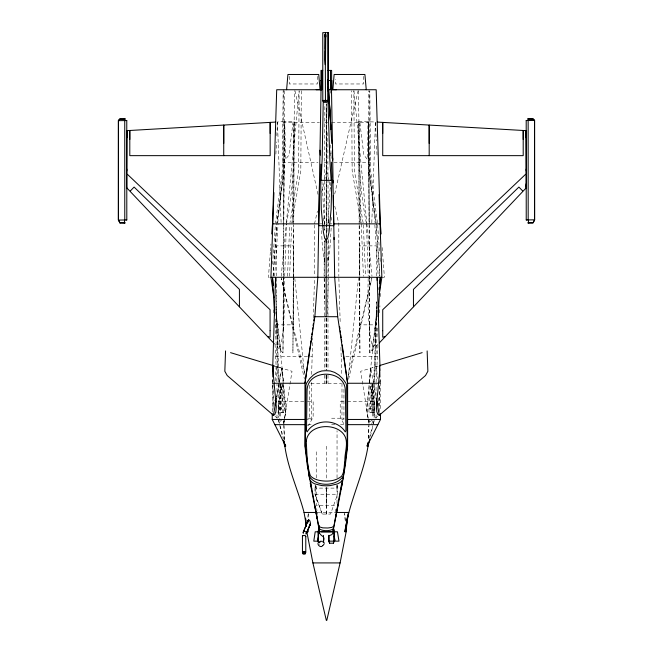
<?xml version="1.0" encoding="UTF-8"?>
<svg xmlns="http://www.w3.org/2000/svg" width="653" height="653" viewBox="0 0 653 653"><rect width="100%" height="100%" fill="white"/><g stroke="black" fill="none" stroke-linecap="round" stroke-linejoin="round"><path stroke-width="0.49" stroke-dasharray="3.27 2.45" d="M276.733 278.039L276.701 324.859L293.638 324.859L293.646 278.309M276.986 418.214L276.986 412.214M276.986 397.236L276.986 384.25M316.223 486.142L316.223 505.414L336.63 505.414M316.232 477.923L316.24 450.978M326.206 237.096L326.206 103.966M326.655 505.414L326.655 487.154M326.68 318.052L326.582 370.006M337.03 503.381L337.03 486.142M337.038 477.923L337.046 430.694M341.984 383.254L341.976 419.455L346.017 419.455M359.803 277.296L359.795 324.859L376.52 324.859L376.536 301.882M359.142 224.51L358.668 121.629L375.442 121.972L376.316 140.926M376.038 418.214L376.038 414.214M376.038 396.24L376.038 384.25M379.638 411.684L379.76 380.56M283.573 278.48L282.978 352.881L274.88 344.327M283.582 277.468L284.275 121.572L294.217 121.629L293.76 224.51M293.515 278.496L292.919 352.93L293.515 225.473M293.524 277.476L293.752 225.53M324.108 276.284L324.272 240.606M324.312 230.411L324.337 225.318M324.345 224.297L324.541 179.444M324.541 178.424L324.868 104.015M275.411 318.925L277.549 344.833L279.933 346.833L281.541 342.148L283.239 330.296L283.541 278.317M301.311 90.751L300.821 170.719L291.899 222.861M283.565 225.424L282.978 352.881M283.573 224.403L284.275 121.572L277.452 121.972L276.725 137.889M293.515 224.452L294.217 121.629M377.973 344.327L369.867 352.881L369.255 225.424M283.198 89.739L282.333 170.719L275.574 222.861M284.626 90.751L283.802 170.719L276.872 222.861M284.047 172.131L283.745 222.991M292.12 222.844L294.732 90.759M376.544 301.751L374.455 382.234L377.507 327.757M368.586 438.359L368.945 424.654M327.333 313.677L328.369 278.309M311.383 382.397L311.35 419.455L305.857 419.455M311.628 374.422L312.705 338.221M313.318 317.913L314.534 277.296M331.389 220.257L331.479 217.318M272.228 411.888L272.374 378.397L273.966 405.399M284.716 276.292L286.414 223.857M280.978 384.111L280.325 412.745M371.794 222.853L375.442 121.972M283.263 412.745L283.418 408.427L281.304 384.593M371.957 412.745L370.708 383.629M373.679 412.745L372.43 383.629M368.349 438.359L368.847 425.634M289.589 276.292L291.687 224.869M372.904 412.745L372.292 384.111M287.491 276.292L289.769 224.869M373.606 382.397L377.116 303.596M368.186 278.211C367.704 299.507 367.827 321.047 371.337 342.123L372.928 346.833L375.312 344.833L377.034 325.667M376.087 382.397L377.94 345.323M379.564 312.836L379.924 305.726M380.381 296.593L380.585 292.528M275.892 154.092L276.513 141.938M282.537 412.745L282.757 408.427L281.051 383.629M282.814 384.617L284.447 408.427L284.226 412.745L278.7 412.745L278.423 408.427L280.782 383.629M380.152 380.34L378.813 407.105L378.609 403.056M273.925 406.109L274.268 400.003M275.337 380.691L276.121 366.464M331.153 228.068L330.23 244.344L329.039 256.049L327.675 262.253M280.839 383.629L279.566 412.745M282.537 383.629L281.263 412.745M330.549 182.473L327.961 223.857L327.961 231.929M274.652 276.292L278.08 223.857M372.585 384.617L374.846 408.427L374.569 412.745L369.059 412.745L368.839 408.427L370.439 384.617M273.183 276.292L276.676 224.869M372.218 383.629L370.553 408.427L370.773 412.745M272.611 264.196L275.37 224.869M270.35 252.091L268.432 277.296L270.464 277.296M270.424 251.087L270.962 244.026M283.239 330.296L284.847 302.257L284.732 278.211M367.002 412.394L370.806 368.161L376.022 397.195M372.055 383.629L369.884 408.427L370.031 412.745M273.085 276.08L276.864 223.857L284.251 170.719L284.798 121.58L285.467 159.373L288.985 155.104L293.124 121.621C295.017 155.455 293.091 189.582 286.602 222.861M281.19 276.284L286.292 223.571M286.389 222.551L299.139 90.759L298.633 170.719L289.981 222.861M277.762 222.853L283.149 170.719L283.214 90.734M348.318 377.197L358.456 278.309M370.806 368.161L366.562 409.798L367.908 417.414M369.19 382.242L377.108 307.571M377.132 310.404L375.279 327.626L374.846 343.421L371.932 350.71L377.034 311.905M324.468 260.637L324.819 258.498M284.406 419.487L283.884 422.426L280.668 420.222M281.884 368.21L276.66 397.236L281.892 368.161L286.169 409.798L284.422 419.487M284.773 417.414L285.679 412.394L281.892 368.161M284.128 421.087L283.884 422.426L292.03 371.279L274.187 365.876M328.859 219.89L327.961 223.857L331.953 223.857M334.711 194.055L358.105 90.734M314.509 223.857L317.431 211.066M321.692 192.366L324.166 181.542M324.386 180.554L326.631 170.719L326.59 106.668M348.604 379.295L371.851 278.292L347.788 376.324M370.382 436.4L372.953 425.634M373.394 423.789L374.43 419.455M335.013 512.458L336.238 507.569M369.19 438.359L372.716 425.634M373.23 423.789L374.193 420.32M337.617 485.342L337.617 494.231L330.549 514.074L322.141 514.074L315.007 494.231L315.007 485.342M371.753 423.789L373.687 418.581M374.006 417.716L374.651 415.977L374.651 401.693L346.612 401.693M372.039 420.222L368.823 422.426L368.284 419.487M375.255 418.01L377.671 416.361M378.071 366.153L372.218 367.786M282.847 122.593L319.472 122.593M324.704 122.593L327.724 122.593M331.602 122.593L370.129 122.593M282.414 162.728L318.011 162.728M324.206 162.728L329.071 162.728M333.871 162.728L370.577 162.728M319.709 223.857L322.615 223.857M382.413 277.296L384.413 277.296L382.029 246.042M275.648 356.489L307.53 356.489M310.591 356.489L312.158 356.489M341.192 356.489L341.666 356.489M345.87 356.489L377.377 356.489M272.228 383.254L274.448 383.254M310.852 383.254L341.209 383.254M379.646 383.254L380.487 383.254L380.487 410.9M303.857 401.693L278.194 401.693L278.194 415.977L278.839 417.716M307.473 401.693L313.146 401.693L313.138 417.104L308.649 425.348L307.465 425.348M343.519 401.693L340.221 401.693L340.213 417.104L344.572 425.348M278.423 408.427L284.447 408.427M368.839 408.427L374.846 408.427M307.751 418.214L312.754 418.214M331.618 418.214L343.829 418.214M307.849 424.654L311.914 424.654M331.618 424.654L336.344 424.654M340.507 424.654L343.829 424.654M315.007 494.231L337.617 494.231M317.448 512.458L335.813 512.458M280.488 367.786L273.893 365.925M275.027 416.361L277.443 418.01M319.121 543.729L319.488 544.48M279.166 418.581L281.1 423.789M322.239 514.074L315.162 494.231L315.162 485.342M278.586 420.32L279.541 423.789M280.047 425.634L283.826 439.338M316.583 508.548L317.072 510.499M304.894 374.34L281.337 278.292L304.527 379.295M278.341 419.455L279.378 423.789M279.819 425.634L282.618 437.379M326.631 170.719L328.892 180.554M329.112 181.542L330.696 188.431M334.752 206.144L338.817 223.857L338.834 276.292M294.976 90.734L318.37 196.039M323.227 217.898L324.549 223.857L324.549 229.913M324.827 262.253L323.464 256.049L322.272 244.344L321.341 228.068M366.309 222.861C359.803 189.59 357.877 155.455 359.754 121.621L363.876 155.104L367.402 159.373L368.096 121.58L368.643 170.719L375.916 222.853M367.492 414.99L368.3 419.487M368.586 421.087L368.823 422.426L360.668 371.279L376.577 366.464L377.254 378.658M361.093 222.861L352.155 170.719L351.632 90.751M328.026 260.637L327.365 255.568M363.109 222.861L354.424 170.719L353.844 90.751M275.876 311.905L280.912 350.702L277.982 343.421L277.533 327.626L275.933 312.363M376.152 222.861L369.206 170.719L368.341 90.751M377.442 222.861L370.667 170.719L369.778 90.734L369.778 170.719L375.124 222.853M275.909 309.587L283.631 382.242M294.805 278.309L304.51 374.169M317.57 512.458L317.758 514.393M353.926 90.759L366.749 222.551M366.847 223.571L371.981 276.284M379.842 276.08L376.055 223.857M377.646 224.869L379.573 252.091M379.997 258.139L380.348 263.183M376.291 223.857L379.866 276.292M374.846 224.869L378.218 276.292M321.913 181.469L324.549 223.857M378.324 397.971L378.552 402.044M275.101 324.729L278.284 382.242M376.577 145.986L377.091 156.116M273.313 309.791L273.468 312.836M275.035 344.311L276.945 382.397M363.321 224.869L365.623 276.292M275.884 306.624L279.255 382.397M361.264 223.857L363.411 276.292M330.581 152.835L330.704 155.871M330.745 144.925L331.169 156.083M283.965 425.634L284.504 440.31M277.452 121.972L281.116 222.853M366.496 223.857L368.202 276.292M380.364 379.369L380.487 383.254M324.141 278.309L324.859 301.555M338.866 278.317L340.197 322.99M340.915 347.355L341.756 375.418M283.867 424.654L284.275 440.31M275.958 292.585L278.317 382.234M369.867 352.881L369.361 278.317M358.35 90.759L360.889 222.844M368.855 172.131L369.133 223.857M369.247 224.403L368.619 121.572L369.345 277.468M358.668 121.629L359.297 224.452M359.305 225.473L359.917 352.93L359.395 278.496M369.345 278.48L369.378 284.561M359.15 225.53L359.395 277.476M327.806 132.551L327.994 178.424M328.002 179.444L328.181 224.297M328.239 239.586L328.394 276.284M326.271 514.074L326.198 487.318M376.552 275.844L376.52 245.879L359.787 245.879L359.803 276.284M327.961 278.317L327.986 370.006M327.986 375.1L327.986 383.254M326.533 107.068L326.557 178.424M326.557 179.444L326.565 224.297M326.565 225.318L326.573 234.484M326.304 318.052L326.312 370.006M326.312 375.1L326.32 383.254M326.035 318.052L326.043 370.006M326.043 375.1L326.043 383.254M324.549 278.317L324.582 370.006M324.582 375.1L324.582 383.254M314.509 224.869L314.534 276.292M293.646 276.284L293.63 245.879L276.701 245.879L276.733 275.844M374.553 383.254L374.553 417.447M373.573 384.25L373.573 418.214M372.569 384.258L372.569 417.447M363.566 76.377L363.566 83.968L335.479 83.968L335.479 79.225M343.935 389.286L343.935 419.455M337.046 485.342L337.046 488.109L315.587 488.109L315.587 485.342M336.891 485.342L336.891 488.109M330.328 90.604L330.328 93.191M327.961 240.998L327.961 276.292M326.655 446.187L326.655 480.126M326.582 375.1L326.582 383.254M326.394 488.109L326.394 514.074M326.247 103.664L326.247 238.019M324.549 240.998L324.549 276.292M317.399 76.377L317.399 83.968L289.279 83.968L289.279 76.377M315.742 485.342L315.742 488.109M309.383 385.262L309.383 419.455M280.317 384.258L280.317 417.447M279.296 384.25L279.296 418.214M278.472 383.254L278.472 417.447M273.06 383.254L273.06 409.651M326.663 375.1L326.655 383.254L326.663 375.1M369.067 420.32L368.969 423.789L369.051 420.32M308.289 513.429L307.906 518.262L308.289 513.429M345.306 521.167L344.686 513.429L345.266 521.167M283.892 423.789L283.769 420.32L283.851 423.789"/><path stroke-width="0.98" d="M223.734 155.651L223.742 125.066L223.742 143.415M318.264 530.554L318.264 542.227L320.011 542.227M323.039 542.227L323.504 542.227L323.504 535.419M326.157 316.705L326.206 238.108M334.107 529.469L334.107 541.149L333.389 543.198L329.626 543.198L328.867 541.149L328.867 535.305M429.184 155.651L429.192 125.066L429.192 143.415M527.167 120.454L526.196 120.552L526.228 219.947L534.636 219.816L534.611 120.421L533.264 118.919L528.685 118.919L527.534 119.009L533.215 119.099L534.538 120.683L534.562 220.077L533.003 222.951L527.804 222.869L533.044 222.787L534.636 219.816M126.788 169.045L126.804 219.947L118.389 220.077L118.364 120.683L119.76 118.919L125.441 119.009L119.711 119.099L118.364 120.683L126.772 120.552L126.78 172.776M126.968 137.685L126.984 130.641L275.631 122.078M239.439 306.714L239.414 289.369L134.102 187.068L130.388 190.905M325.308 50.934L325.439 101.256M325.316 48.926L325.423 32.65M413.463 306.714L413.455 305.212M126.772 170.955L126.984 130.641M323.504 542.227L323.529 541.451M324.949 36.878L324.965 34.536L325.79 34.536L325.896 36.878M311.685 488.966L307.261 465.254L304.967 446.187L304.967 383.254L314.844 316.705L317.831 277.296L321.047 89.739M323.251 101.035L322.158 159.054L321.137 180.342M325.79 34.536L325.455 64.631M377.099 280.357L377.181 277.296L379.956 366.3M368.455 443.248C364.333 473.621 349.053 501.365 344.882 531.811L348.547 512.458L345.519 531.811L346.865 521.167M126.78 187.248L126.764 187.827L274.211 343.625M271.73 233.945L272.505 223.857L276.709 89.739L321.937 89.739L321.937 70.41M272.783 376.969L273.158 365.566M272.758 366.3L275.558 277.296L275.819 287.491M276.529 397.914L273.419 415.251L227.203 375.548L224.828 371.279L225.554 350.922M320.941 164.197L320.517 176.432L321.292 209.303L323.415 232.28L324.778 238.541L326.206 240.141L326.206 242.173M368.161 443.248L368.047 446.187L369.688 439.338M307.857 521.331L307.881 522.735M273.909 192.562L270.938 277.296L273.982 297.662M378.128 316.656L380.307 277.296L379.671 283.353M272.783 371.475L273.158 365.525L273.158 372.683L276.301 406.941L275.86 411.765L274.676 414.745L273.444 415.112L272.236 413.88L272.228 419.455L285.72 446.187L285.181 444.228M332.067 158.255L332.573 150.174L331.487 89.739M379.205 294.723L381.866 277.296L379.05 194.586M329.447 109.875L328.149 80.98M379.858 370.48L379.548 365.525L379.54 372.683L376.381 406.941L376.814 411.765L378.005 414.745L379.254 415.112L380.487 413.863L380.487 419.455L367.019 446.187L368.104 442.269M332.85 89.739L334.132 74.475L364.905 74.475L366.243 89.739M286.594 89.739L287.932 74.475L318.746 74.475L320.027 89.739M347.494 517.298L346.066 531.803L345.772 527.934M379.026 289.41L379.246 287.393M332.965 531.795L333.561 526.963L333.283 532.579L331.806 534.652L328.867 535.811L328.892 541.149L329.651 543.198M347.11 519.233L347.363 517.298M310.224 345.951L304.967 383.254L274.448 383.254M310.51 343.935L310.934 340.907M311.22 338.891L311.505 336.875M311.791 334.858L312.077 332.842M312.501 329.814L312.787 327.798M313.065 325.782L313.35 323.766M313.783 320.745L314.06 318.729M343.021 479.131L347.29 446.187L346.604 385.384L345.935 383.254L342.645 378.601L338.809 374.953L334.63 372.39L330.312 370.953L326.067 370.692L321.823 370.953L317.554 372.39L313.432 374.953L309.685 378.601L306.526 383.213L305.898 385.384L305.261 446.187L309.563 479.131M335.43 518.768L342.343 483.098L345.315 465.254L347.616 446.187L347.616 383.254L342.213 344.939M275.37 404.378L275.95 401.138M118.438 120.421L118.389 220.077L119.981 222.951L124.225 222.951L124.772 220.077L124.739 120.683L124.282 119.099M333.283 532.579L334.107 530.971L334.124 536.227L335.258 541.149L338.972 541.149L337.454 531.803L332.989 531.803L338.034 504.9M307.857 521.323L307.971 520.727M307.008 532.742L312.901 562.919L326.32 620.35L326.802 620.35L340.107 562.919L346.155 531.803L345.845 527.934M343.543 475.849C336.736 486.926 315.464 487.22 309.032 475.849M323.521 541.378C325.284 535.925 322.084 536.929 320.011 533.876L318.264 531.95L318.28 537.37L317.448 541.149L313.783 541.149L315.211 531.803L319.635 531.795L319.293 528.897M319.211 533.175L318.835 525.028L319.048 526.963M340.654 489.946L342.368 483.098M119.981 222.951L118.462 219.816M534.611 120.421L526.196 120.552M528.636 119.099L528.155 120.683L528.187 220.077L528.759 222.951M333.356 543.198L334.107 541.149L334.124 536.227M303.367 533.419A1.959 1.518 16.4 0 1 303.18 532.317L308.649 519.38M307.979 520.719C309.922 517.649 311.546 524.881 309.293 525.747M308.151 520.302L303.18 532.317M310.297 524.343L306.233 533.738L310.518 523.804L305.971 534.007M324.092 544.055L323.08 545.41M319.031 528.604C322.076 531.395 330.516 531.371 333.593 528.604M319.227 542.227L320.721 541.157L322.272 541.427M526.22 173.706L382.723 309.702L382.731 330.704M326.206 240.141L327.626 238.541L328.99 232.28L331.112 209.303L331.912 176.432L331.398 162.164M379.311 342.915L526.261 187.827L526.245 175.331M376.152 397.914L379.279 415.251L425.503 375.548L427.87 371.279L427.144 350.922M305.424 536.668L305.775 536.382A2.179 0.767 5 0 0 305.465 535.852L304.363 535.476A1.477 0.522 5 0 0 303.114 535.476L302.453 535.86A2.179 0.767 5 0 0 302.755 536.391M303.596 531.722L303.931 531.534A1.559 1.208 16.4 0 1 305.18 531.526L306.2 532.301A1.959 1.518 16.4 0 1 306.388 533.411M526.228 219.947L526.783 219.865M322.28 545.794L322.688 545.63M379.491 365.582L422.165 352.653M385.278 336.556L382.74 337.209L382.74 330.842M321.986 546.512C320.043 547.067 317.921 545.451 317.954 543.427M124.241 222.951L125.221 222.869L120.03 222.787M316.207 89.739L321.431 89.6M319.513 531.795L314.787 505.887M322.762 70.41L320.982 70.41L320.99 89.739M328.084 70.41L331.626 70.41L331.626 89.739M320.982 80.531L321.937 80.531M329.014 80.531L331.626 80.531M328.247 89.739L376.185 89.739L380.34 223.857L381.107 233.945M322.778 100.415L328.075 100.415M324.059 102.35L326.9 102.35M272.505 223.857L318.737 223.857M333.781 223.857L380.34 223.857M270.938 277.296L381.866 277.296M314.346 316.705L337.699 316.705L347.616 383.254L378.242 383.254M272.228 419.455L304.967 419.455M347.616 419.455L380.487 419.455M274.848 424.654L304.967 424.654M347.616 424.654L377.867 424.654M310.216 483.098L317.195 518.768M284.3 441.289C286.553 465.891 297.817 488.722 304.053 512.458L316.109 512.458M336.515 512.458L348.751 512.458M321.137 531.803L331.463 531.803M332.981 531.795L319.741 531.795M328.867 541.149L334.181 541.149M302.363 552.201L305.865 552.201M302.429 552.781L305.751 552.781M302.633 553.491L305.563 553.491M303.082 554.136L305.139 554.136M312.901 562.919L340.107 562.919M331.398 89.6L336.36 89.739M125.866 120.454L126.772 120.552M377.263 122.078L526.016 130.641L526.228 170.955M126.282 219.865L126.804 219.947M267.583 336.556L270.097 337.209L270.089 330.842M230.542 352.653L273.215 365.582M126.78 173.706L270.081 309.702L270.089 330.704M522.629 190.905L518.89 187.068L413.439 289.369L413.455 305.057M323.17 540.978L324.247 543.165M325.153 64.631L324.712 59.79L324.965 34.536M283.32 440.31L284.724 446.187L284.651 444.228M304.053 512.458L306.404 526M376.732 401.138L377.32 404.378M339.658 326.794L339.944 328.81M340.221 330.826L340.507 332.842M340.793 334.858L341.217 337.879M341.503 339.895L341.788 341.911M305.62 518.262L305.979 521.167M306.224 523.102L306.592 526M273.338 285.369L272.472 277.296L274.603 315.644M305.473 518.262L306.249 526M337.699 316.705L334.679 277.296L333.299 195.378M319.97 150.174L320.28 155.226M329.308 101.476L331.781 143.464M329.096 97.942L330.998 129.669L328.116 79.495M328.108 86.98L328.353 91.763M328.769 99.583L328.916 102.896M379.548 365.566L379.924 376.969M331.112 180.342L329.814 159.054L327.953 101.035M332.744 158.034L332.785 160.075M334.058 237.545L334.091 239.586M332.573 150.174L333.071 182.938M526.212 183.648L526.261 187.631L526.253 184.644M318.28 537.37L318.297 542.227M126.747 187.264L126.772 175.339M526.016 130.641L526.04 137.685M526.212 169.045L526.22 172.776M523.208 139.473L523.208 130.478L523.2 155.651L382.723 155.651L382.731 122.389L382.731 133.473M129.8 139.473L129.792 130.478L129.792 155.651L270.162 155.651L270.171 122.389L270.171 133.473M331.895 80.531L331.895 89.739M330.483 70.41L330.483 89.739M328.059 32.65L328.075 101.256M321.26 80.531L321.26 89.739M305.784 536.211L305.784 551.752L302.445 551.752L302.445 536.031M305.367 551.752L305.286 552.201M305.114 551.752L305.114 552.201M304.886 551.752L304.886 552.201M304.6 551.752L304.6 552.201M304.29 551.752L304.29 552.201M303.963 551.752L303.963 552.201M303.653 551.752L303.653 552.201M303.367 551.752L303.367 552.201M303.131 551.752L303.106 552.201M302.959 551.752L302.943 552.201M302.87 551.752L302.861 552.201M306.518 428.401L306.502 430.8L307.13 431.886C315.04 418.475 337.209 418.769 345.266 431.886L345.927 430.8L345.347 390.812C345.257 368.741 307 368.578 307.073 390.812L306.518 428.401M306.257 441.216C306.983 452.66 306.681 464.822 310.387 475.792C312.493 478.2 315.611 479.449 318.648 480.241C326.329 481.898 335.438 481.506 341.658 476.176C344.604 471.809 343.902 466.054 344.874 461.059C344.36 452.325 349.722 441.142 343.151 433.576C333.503 422.262 308.028 424.662 306.257 441.216M319.562 180.342L318.737 225.693L333.765 225.693L332.94 180.342L319.562 180.342M342.221 480.486L333.879 526.269L331.675 527.42L327.896 527.999L322.819 527.869L319.603 526.922L318.697 526.204L310.265 480.486L312.207 482.494L314.893 483.938L321.978 485.612L326.092 485.824L330.222 485.612L337.372 483.938L340.164 482.494L342.221 480.486M328.149 32.65L322.778 32.65L322.794 101.256L328.141 101.256L328.149 32.65M307.922 531.811L307.53 529.877L307.922 531.811"/></g></svg>
